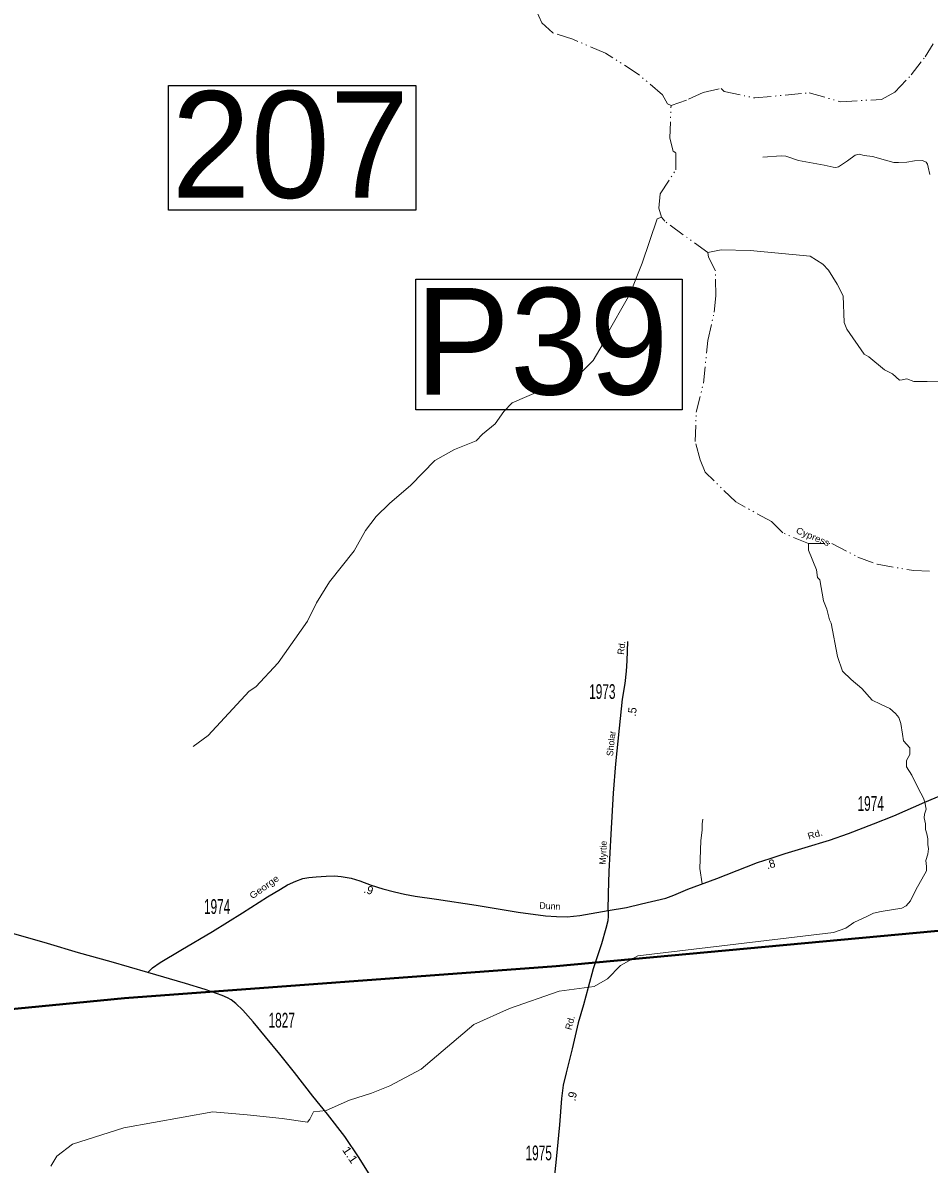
# Model space of a CAD drawing. Extents: x 682813 to 732842, y 106860 to 160619.
# Drawn here: x 717952 to 720716, y 113676 to 117156 of the extents above; entities that cross this region are included whole.
import ezdxf
from ezdxf.enums import TextEntityAlignment as Align

# ---------------------------------------------------------------- set-up
doc = ezdxf.new("R2010")
doc.units = 0
doc.header["$LTSCALE"] = 10
doc.linetypes.add('DASH_DOUBLE_DOT', pattern=[9.2, 5, -1.2, 0.3, -1.2, 0.3, -1.2])
for name, color, linetype, lineweight in [('11', 7, 'Continuous', 40), ('17', 7, 'Continuous', 40), ('31', 7, 'Continuous', 35), ('32', 7, 'Continuous', 25), ('35', 7, 'Continuous', 13), ('56', 7, 'Continuous', 40), ('59', 7, 'Continuous', 13)]:
    doc.layers.add(name, color=color, linetype=linetype, lineweight=lineweight)
doc.layers.add('21', color=7, linetype='Continuous')
doc.layers.add('8', color=7, linetype='Continuous')

msp = doc.modelspace()

# ---------------------------------------------------------------- linework, layer by layer
at = {"layer": '31', "lineweight": 25}
for points in [[(718396.47, 116964.48), (719150.27, 116964.48), (719150.27, 116584.41), (718396.47, 116584.41)], [(719150.27, 116373.91), (719962.51, 116373.91), (719962.51, 115976.3), (719150.27, 115976.3)]]:
    msp.add_lwpolyline(points, close=True, dxfattribs=at)
at = {"layer": '32'}
for points in [[(719736.99, 114449.64), (719738.36, 114501.74), (719740.65, 114568.46), (719746.58, 114681.8), (719753.43, 114807.48), (719760.74, 114896.6), (719771.25, 115005.36), (719781.29, 115093.57), (719789.51, 115141.1), (719793.17, 115179.03), (719794.99, 115210.56), (719796.82, 115269.97)], [(719736.99, 114449.64), (719793.22, 114458.75), (719838.9, 114469.26), (719913.34, 114487.09), (719937.09, 114495.77), (719980.48, 114514.05), (720069.08, 114546.5), (720159.51, 114582.6), (720192.39, 114595.4), (720230.76, 114608.2), (720277.34, 114622.82), (720338.08, 114641.1), (720412.07, 114663.95), (720470.53, 114684.52), (720546.35, 114713.76), (720608, 114738.44), (720703.46, 114779.57), (720778.36, 114811.11), (720847.32, 114841.73), (720900.3, 114862.75)], [(718332.82, 114260.41), (718221.28, 114293.2), (718122.03, 114320.6), (718026.96, 114348.76), (717909.84, 114382.24), (717840.63, 114405.08), (717761.19, 114425.51), (717660.32, 114451.68), (717579.78, 114466.71), (717489.28, 114485.74), (717432.24, 114500.2), (717401.93, 114511.97), (717374.82, 114519.22), (717335.28, 114536.73), (717294.97, 114555.75), (717264.55, 114570.97), (717206.75, 114599.13), (717139.09, 114631.3), (717099.52, 114650.88)], [(718332.82, 114260.41), (718347.21, 114274.12), (718370.5, 114290.57), (718433.53, 114328.27), (718530.12, 114385.86), (718621.92, 114442.75), (718697.96, 114490.74), (718737.7, 114514.73), (718759.62, 114527.76), (718784.28, 114538.73), (718806.21, 114546.95), (718824.7, 114550.38), (718846.62, 114552.44), (718877.45, 114554.49), (718902.12, 114555.18), (718923.35, 114553.12), (718953.5, 114548.32), (718980.21, 114539.41), (719014.47, 114527.07), (719050.09, 114515.42), (719085.71, 114505.82), (719115.86, 114498.97), (719148.74, 114493.48), (719213.82, 114483.89), (719335.08, 114466.06), (719463.19, 114444.13), (719546.08, 114433.16), (719579.65, 114431.1), (719612.54, 114430.42), (719650.9, 114434.53), (719736.99, 114449.64)], [(719736.99, 114449.64), (719737.45, 114431.82), (719736.08, 114417.65), (719729.68, 114394.8), (719716.44, 114348.19), (719691.78, 114271.41), (719676.25, 114214.28), (719661.63, 114161.73), (719646.11, 114106.43), (719626.92, 114027.37), (719609.11, 113954.24), (719599.98, 113916.77), (719594.95, 113876.1), (719588.56, 113795.66), (719580.8, 113711.11), (719572.12, 113632.05)], [(719395.83, 113027.43), (719374.13, 113064.87), (719295.35, 113189.63), (719235.75, 113284.23), (719193.27, 113354.16), (719147.37, 113420.65), (719076.12, 113535.82), (719026.8, 113616.71), (718978.16, 113694.86), (718933.63, 113760.67), (718881.56, 113828.53), (718836.35, 113883.37), (718780.86, 113955.35), (718735.64, 114010.88), (718691.8, 114064.35), (718654.12, 114109.59), (718623.29, 114145.24), (718602.05, 114165.81), (718587.67, 114176.77), (718576.02, 114182.94), (718559.58, 114189.8), (718508.2, 114208.31), (718448.6, 114226.82), (718332.82, 114260.41)]]:
    msp.add_lwpolyline(points, dxfattribs=at)
at = {"layer": '35'}
for points in [[(720718.24, 116693.31), (720712.76, 116715.93), (720710.71, 116724.85), (720706.6, 116731.02), (720695.64, 116735.81), (720670.97, 116735.13), (720648.37, 116731.02), (720623.02, 116730.33), (720608.63, 116730.33), (720590.14, 116735.13), (720542.86, 116748.15), (720517.52, 116751.58), (720502.45, 116755.01), (720490.8, 116752.27), (720467.51, 116735.13), (720439.42, 116717.31), (720431.88, 116715.25), (720422.98, 116715.93), (720396.26, 116722.1), (720318.16, 116736.5), (720279.11, 116749.52), (720264.73, 116750.21), (720209.24, 116746.1)], [(720026.19, 114727.46), (720024.26, 114713.53), (720023.58, 114695.71), (720019.47, 114661.43), (720016.73, 114577.8), (720024.26, 114530.62)]]:
    msp.add_lwpolyline(points, dxfattribs=at)
at = {"layer": '56'}
msp.add_lwpolyline([(710196.75, 113235.61), (710423.99, 113406.23), (710600.49, 113537.22), (710807.45, 113557.1), (711077.77, 113580.71), (711511.73, 113608.14), (711936.99, 113644.44), (712124.9, 113657.64), (712164.97, 113672.79), (712339.18, 113670.84), (712519.85, 113702.88), (712602.67, 113710.39), (713121.31, 113752.76), (713706.52, 113798.99), (714443.18, 113858.07), (715336.4, 113929.98), (716460.64, 114022.45), (717487.33, 114107.2), (718262.49, 114181.69), (719578.46, 114279.61), (721435.66, 114451.39), (722777.84, 114552.9), (724033.9, 114651.77)], dxfattribs=at)
at = {"layer": '59', "linetype": 'DASH_DOUBLE_DOT'}
for points in [[(719928.88, 116903.55), (719918.5, 116909.16), (719903, 116936.53), (719828.62, 116999.59), (719728.94, 117063.62), (719629.25, 117105.64), (719568, 117125.2), (719534.75, 117155.88), (719516.5, 117196.15), (719490.88, 117216.13), (719419.56, 117238.29), (719320.5, 117239.34), (719159.88, 117290.93), (719119, 117318.3), (719100.75, 117355.59), (719052.25, 117370.66), (718991.31, 117365.2), (718895.31, 117323.35), (718864.81, 117323.14), (718811.5, 117332), (718773.06, 117369.48), (718772.75, 117380.47)], [(719928.88, 116903.55), (719981.94, 116922.68), (720027.31, 116943.5), (720082.19, 116955.45), (720090.75, 116946.05), (720184.94, 116926.81), (720349.81, 116942.41), (720446.44, 116915.27), (720570.81, 116922.23), (720611.06, 116944.87), (720661.31, 116996.9), (720703.69, 117052.6), (720728.69, 117091.61)], [(719899.94, 116563.3), (719892, 116590.98), (719896.25, 116634.18), (719943.81, 116708.09), (719943.19, 116759.09), (719935.31, 116764.79), (719924.94, 116804.38), (719928.88, 116903.55)], [(720040.75, 116455.89), (719910, 116550.7), (719899.94, 116563.3)], [(720348.31, 115567.91), (720269.38, 115600.77), (720235.81, 115635.45), (720126.12, 115695.07), (720033.44, 115785.39), (720017.88, 115823.78), (720002.06, 115879.16), (720006, 115968.35), (720027.62, 116057.26), (720041.38, 116186.84), (720060.56, 116273.63), (720065.12, 116323.83), (720064.25, 116399.82), (720043.5, 116440.99), (720040.75, 116455.89)], [(720348.31, 115567.91), (720419.62, 115568.77), (720498.88, 115526.91), (720557.38, 115505.25), (720669.25, 115485.73), (720717.69, 115483.65)]]:
    msp.add_lwpolyline(points, dxfattribs=at)
at = {"layer": '59'}
for points in [[(718471.94, 114949.7), (718517.38, 114982.52), (718642.62, 115118.56), (718662.75, 115131.38), (718730.44, 115204.12), (718820.31, 115331.73), (718847.44, 115387.85), (718887.38, 115451.46), (718962.38, 115546.48), (718997.12, 115607.91), (719029.75, 115651.2), (719069.94, 115689.84), (719135.19, 115746.46), (719208.06, 115821.4), (719268.38, 115854.81), (719334.25, 115881.47), (719354.31, 115901.28), (719392.12, 115932.79), (719419.25, 115970.89), (719444.56, 115996.91), (719540.56, 116038.77), (719606.12, 116062.38), (719659.12, 116093.52), (719691.75, 116126.84), (719721.62, 116178.04), (719728.94, 116198.34), (719803.62, 116328.37), (719840.5, 116422.88), (719887.12, 116557.79), (719899.94, 116563.3)], [(720040.75, 116455.89), (720081.31, 116463.52), (720170.31, 116462.08), (720353.19, 116444.38), (720391.56, 116419.92), (720409.56, 116401.63), (720435.5, 116358.65), (720453.75, 116323.37), (720457.12, 116242.48), (720465.06, 116221.8), (720518.2, 116145.59), (720532.59, 116137.36), (720579.86, 116097.6), (720604.52, 116085.26), (720625.76, 116066.75), (720633.98, 116067.44), (720648.36, 116070.18), (720669.6, 116062.64), (720710.02, 116062.64), (720784.69, 116060.58), (720814.15, 116059.9)], [(720634.95, 114987.05), (720629.93, 115019.5), (720623.53, 115038.24), (720613.48, 115050.12), (720596.59, 115065.2), (720567.36, 115078.46), (720542.12, 115090.51), (720511.06, 115126.28), (720477.81, 115153.97), (720451.94, 115178.94), (720436.38, 115224.32), (720417.19, 115325.59), (720412.31, 115335.4), (720404.06, 115368.09), (720393.69, 115393.68), (720382.75, 115457.25), (720375.12, 115464.95), (720372.06, 115487.84), (720348.62, 115547.93), (720348.31, 115567.91)], [(718037.88, 113669.95), (718055.25, 113700.65), (718103.12, 113736.57), (718259.81, 113786.87), (718531.06, 113835.71), (718636.31, 113826.48), (718743.18, 113814.82), (718820.59, 113804.54), (718827.44, 113813.45), (718838.4, 113835.39), (718877.45, 113839.5), (718948.62, 113870.92), (719014.88, 113891.98), (719070.88, 113915.32), (719166.56, 113965.17), (719327.5, 114101.63), (719436.31, 114150.99), (719587.81, 114203.07), (719694.5, 114217.34), (719734.75, 114240.96), (719774.94, 114281.58), (719827.69, 114310.7), (720127, 114346.67), (720424.86, 114381.97), (720461.85, 114395.68), (720486.52, 114412.59), (720528.08, 114432.25), (720546.8, 114440.93), (720569.64, 114446.41), (720601.61, 114450.98), (720633.12, 114456.01), (720645.91, 114463.78), (720659.16, 114478.86), (720675.14, 114512.22), (720707.57, 114570.26), (720707.57, 114583.52), (720705.74, 114602.25), (720712.13, 114620.99), (720713.96, 114636.99), (720711.68, 114650.7), (720711.68, 114667.61), (720709.39, 114682.69), (720704.83, 114695.94), (720705.28, 114713.31), (720700.72, 114732.04), (720702.09, 114743.01), (720707.11, 114758.55), (720703.46, 114779.57), (720698.43, 114792.37), (720682.9, 114822.53), (720662.81, 114862.29), (720647.28, 114887.43), (720647.28, 114907.08), (720656.87, 114925.36), (720656.87, 114945.01), (720638.15, 114966.49), (720634.95, 114987.05)]]:
    msp.add_lwpolyline(points, dxfattribs=at)

# ---------------------------------------------------------------- texts
at = {"layer": '11'}
for s, rotation, p in [('Rd.', 82.526, (719787.39, 115249.15)), ('Sholar', 83.752, (719756.02, 114957.53)), ('Myrtie', 87.026, (719731.41, 114625.22)), ('Dunn', 356.664, (719558.83, 114453.24))]:
    msp.add_text(s, height=20, rotation=rotation, dxfattribs=at).set_placement(p, align=Align.CENTER)
for s, rotation, width, p in [('Rd.', 16.683, 1.1, (720370.95, 114672.22)), ('George', 35.548, 1.15, (718693.86, 114513.11)), ('Rd.', 75.188, 1.05, (719630.27, 114104.78))]:
    msp.add_text(s, height=20, rotation=rotation, dxfattribs=dict(at, width=width)).set_placement(p, align=Align.CENTER)
at = {"layer": '17'}
for s, rotation, p in [('.5', 83.514, (719822.85, 115053.77)), ('.8', 16.683, (720236.17, 114579.01)), ('.9', 344.406, (719003.15, 114500.52)), ('.9', 78.812, (719639.7, 113880.48))]:
    msp.add_text(s, height=25, rotation=rotation, dxfattribs=at).set_placement(p, align=Align.CENTER)
at = {"layer": '17', "width": 1.15}
msp.add_text('1.1', height=25, rotation=303.966, dxfattribs=at).set_placement((718939.77, 113697.43), align=Align.CENTER)
at = {"layer": '21', "width": 1.1}
msp.add_text('Cypress', height=20, rotation=337.4, dxfattribs=at).set_placement((720357.92, 115580.16), align=Align.CENTER)
at = {"layer": '31'}
for s, p in [('207', (718404.97, 116622.32)), ('P39', (719147.98, 116022.58))]:
    msp.add_text(s, height=325, dxfattribs=at).set_placement(p)
at = {"layer": '8', "width": 0.6}
for s, p in [('1973', (719719.39, 115094.44)), ('1974', (720537.86, 114753.01)), ('1974', (718544.52, 114438.96)), ('1827', (718741.56, 114092.48)), ('1975', (719525.33, 113687.77))]:
    msp.add_text(s, height=45, dxfattribs=at).set_placement(p, align=Align.CENTER)

doc.saveas('drawing.dxf')
